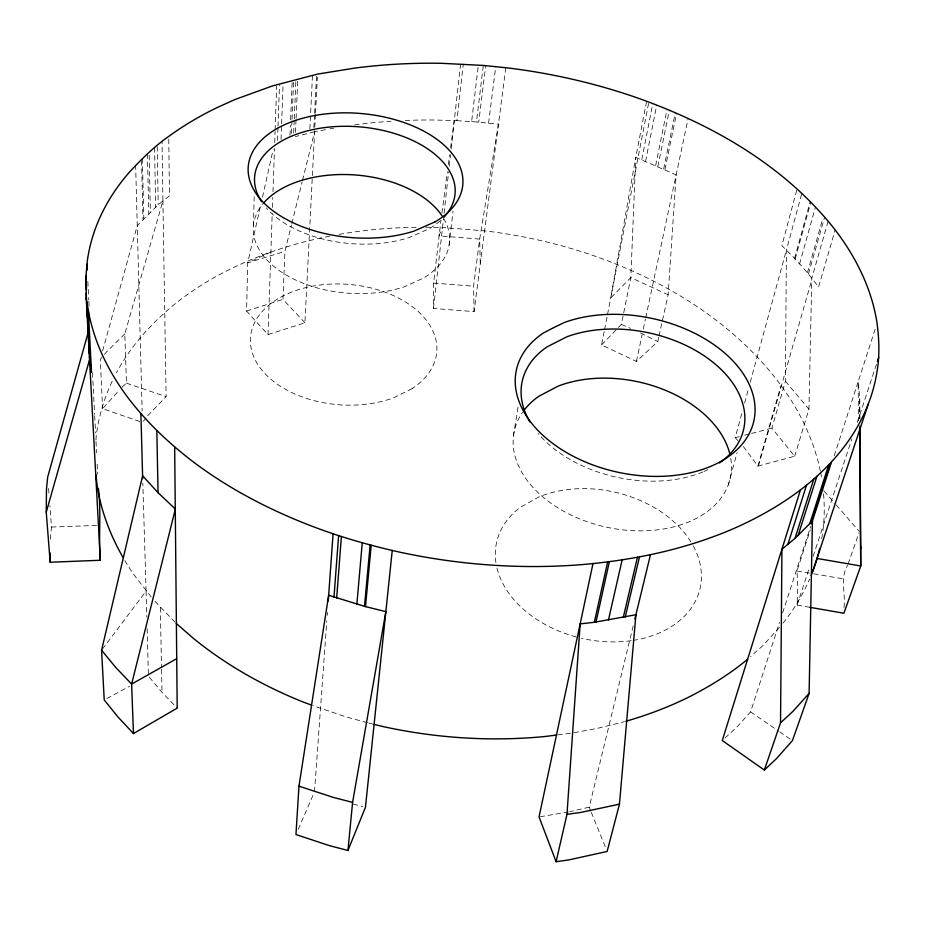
<?xml version="1.0" encoding="UTF-8"?>
<svg xmlns="http://www.w3.org/2000/svg" width="925" height="925" viewBox="0 0 925 925"><rect width="100%" height="100%" fill="white"/><g stroke="black" fill="none" stroke-linecap="round" stroke-linejoin="round"><path stroke-width="0.69" stroke-dasharray="4.62 3.47" d="M809.826 607.309L797.061 605.089L797.789 586.496L797.003 570.991L810.323 529.817M505.813 67.733L474.074 311.609L433.478 308.441L433.64 283.085L440.959 220.196M743.376 446.521L757.922 466.096L794.668 456.245L771.913 428.148L785.418 381.216L786.4 250.189L801.802 193.348M875.143 329.254L858.134 381.828L859.695 396.964L859.545 418.516M844.005 607.471C845.855 593.202 839.576 578.472 847.647 565.314M794.668 456.245L808.936 409.243L811.803 278.252L828.141 221.179M315.471 114.434L304.915 322.779L268.019 334.584L246.57 311.066L247.715 262.827L260.896 204.159M253.427 225.515L254.236 194.562M268.019 334.584L272.216 213.236M274.713 142.704L275.095 131.385M275.141 129.974L276.656 86.106M272.424 207.477L272.782 197.395M272.979 191.648L274.505 148.463M277.512 140.461L277.963 127.731M278.009 126.32L279.466 85.308M281.027 139.398L281.547 125.257M281.605 123.846L283.015 85.69M304.915 322.779L282.969 299.365L284.923 251.38L291.468 224.937M289.988 135.281L290.392 125.407M290.623 119.764L292.173 81.666M291.444 133.454L291.976 120.759M292.034 119.348L293.664 79.851M293.653 132.957L294.196 120.273M294.254 118.862L295.861 80.787M295.491 132.368L296.035 119.683M296.092 118.273L297.804 78.798M309.852 128.76L312.488 75.422M313.864 127.673L314.535 114.712M314.604 113.266L316.593 74.382M315.552 112.989L317.402 76.983M658.993 336.053L668.128 294.763L676.152 174.894L635.753 157.377L646.644 101.114M314.512 791.754L326.803 621.057M327.219 615.322L327.415 612.454M95.934 440.034L96.246 435.825A366.404 253.358 7.7 0 1 113.289 379.007M50.343 539.159L51.511 527.053L49.869 505.617M433.478 308.441L443.468 218.936M444.092 213.236L448.625 171.865M449.249 166.165L450.498 154.752M451.123 149.052L460.581 63.883M405.266 120.47A387.448 250.478 7.7 0 1 435.317 120.019L456.892 120.666L463.286 64.045M449.087 245.345L453.053 211.05M456.892 120.666L471.611 121.649L478.364 65.085M471.611 121.649L476.456 121.961L483.324 65.432M476.456 121.961L478.745 122.158L485.671 65.629M488.573 123.164L495.742 66.681M474.074 311.609L473.577 286.16L479.682 239.078L498.413 124.181L478.745 122.158M441.907 213.074L447.411 171.784M448.359 164.662L449.689 154.695M450.637 147.572L454.244 120.516M821.678 538.732C824.638 522.683 824.857 506.229 823.204 490.019M513.479 435.837L518.243 405.948M658.681 337.428L657.768 341.568L636.423 361.444L601.585 344.933L604.279 331.092M604.545 329.705L607.239 315.864M607.505 314.488L648.818 102.155M641.777 159.655L652.819 103.392M645.592 161.343L656.738 105.08M618.397 327.485L621.357 324.409L630.815 277.604L635.753 157.377L610.743 297.873L630.815 277.604L668.128 294.763M655.652 165.563L667.075 109.277M657.837 166.558L669.33 110.272M663.676 168.974L675.319 112.677M664.925 169.564L676.603 113.278M636.423 361.444L642.123 334.677M643.314 329.046L645.419 319.194M645.719 317.784L688.142 118.573M262.469 197.175L273.141 149.688M590.786 811.063L589.202 807.155L633.532 624.548M291.814 223.549L302.163 181.809M302.51 180.41L314.581 131.708L327.068 129.396M796.714 190.307L781.845 245.715C795.188 258.468 807.675 272.158 818.556 287.085L835.171 229.932M737.942 440.635L735.225 437.687L742.359 411.324M744.613 402.999L748.371 389.124M750.244 382.187L786.4 250.189M728.241 484.966L737.075 452.672M794.563 258.341L810.254 201.43M795.153 259L810.867 202.089M102.606 350.91L137.258 225.654L135.64 165.679M799.57 263.972L815.457 207.027M758.442 465.957L811.768 279.859M807.409 272.794L822.811 218.485M808.462 273.985L824.672 216.947M122.088 387.159L126.459 383.147L124.782 333.925L162.916 200.852L162.014 141.352M757.922 466.096L780.989 385.517M725.084 737.988L737.317 726.622L750.591 711.88L779.509 622.386M834.257 455.782L858.134 381.828L858.469 420.713M782.631 612.789L810.647 526.498M797.061 605.089L809.56 567.175M813.121 556.341L851.832 438.97M857.267 422.517L876.495 364.184M848.109 563.972L858.967 532.95M298.208 829.355L313.957 793.049M820.359 471.126A366.404 253.358 7.7 0 0 787.36 394.408C744.07 330.757 676.915 286.958 605.713 260.052A366.404 253.358 7.7 0 0 485.995 231.007L442.532 227.492L438.866 235.863L479.682 239.078L480.283 264.307M102.432 649.119L146.092 591.121L142.82 482.989M143.329 421.314L145.953 417.973M779.463 627.404L763.171 645.326L750.522 656.669M782.943 623.138L786.423 618.871A366.404 253.358 7.7 0 0 809.583 579.108M139.791 421.511L102.594 408.711L119.36 390.038M168.778 139.224L169.46 195.788L158.198 204.737L137.258 225.654L142.138 410.989M147.711 415.741L166.107 396.617L162.916 200.852M601.585 344.933L617.403 328.514M124.782 333.925L106.572 351.87L100.293 359.27L102.594 408.711M106.757 698.572L129.477 686.315M270.852 252.097L247.715 262.827L284.923 251.38M246.57 311.066L282.969 299.365M314.581 131.708L295.306 136.599M735.225 437.687L739.295 436.635M744.729 435.212L750.163 433.802M751.528 433.443L771.913 428.148M589.202 807.155L569.835 811.676M568.505 811.942L540.477 816.683M329.67 236.187C289.883 243.865 251.068 257.196 215.548 276.795A366.404 253.358 7.7 0 0 170.801 307.366L157.724 319.079L145.664 331.508L134.726 344.62A366.404 253.358 7.7 0 0 116.446 372.821M339.128 234.407L343.187 233.655A366.404 253.358 7.7 0 1 417.372 227.249M574.009 732.692L597.076 728.449L621.866 722.379A366.404 253.358 7.7 0 0 624.56 721.627M329.843 128.876L333.694 128.24M557.81 734.889L571.407 733.178M51.511 527.053L97.368 525.388M425.627 227.238L442.532 227.492M433.64 283.085L473.577 286.16M797.003 570.991L812.312 573.592M813.699 573.835L842.929 578.807M367.422 722.679L346.91 717.187L312.916 705.636M368.751 723.026L372.763 724.032M353.2 804.091L362.727 806.542M126.459 383.147L166.107 396.617M621.357 324.409L630.549 328.363M640.516 332.965L657.768 341.568M750.591 711.88L778.48 731.051M779.636 731.848L792.413 740.647M154.995 601.389L176.259 623.45M149.33 677.181L162.014 692.374L177.195 708.111M785.418 381.216L808.936 409.243M824.129 491.083L835.275 503.882M836.212 504.946L859.429 531.597M124.817 560.538A366.404 253.358 7.7 0 0 133.582 574.263L151.434 597.284M591.306 812.37L606.083 848.849M48.562 488.469L49.002 494.181M87.852 281.408L88.788 299.954M88.858 301.377L89.147 307.088M92.5 372.821L94.616 414.296M94.685 415.718L95.564 432.877M96.003 441.456L96.582 452.822M97.148 464.188L97.657 474.132M146.092 591.121L146.809 617.044M147.121 628.572L148.382 674.649M142.392 158.545L143.814 218.392M141.537 160.777L142.947 219.213M149.191 155.284L150.37 212.16M147.457 153.955L148.74 213.71M160.337 607.552L161.528 667.931M161.563 669.376L162.014 692.374M157.204 146.578L158.198 204.737M154.567 147.514L155.666 207.142M859.753 398.652L859.915 418.852M820.637 472.478A366.404 253.358 7.7 0 1 821.886 479.312M693.241 545.866A104.317 74.925 12.8 0 1 632.665 640.47M631.255 640.678A104.317 74.925 12.8 0 1 581.524 638.285M576.217 636.955A104.317 74.925 12.8 0 1 496.968 567.985M495.916 562.608A104.317 74.925 12.8 0 1 520.012 507.571L538.512 497.095A104.317 74.925 12.8 0 1 692.605 544.721M354.576 124.898A387.448 250.478 7.7 0 1 391.055 121.233M730.738 458.337A110.537 74.382 12.2 0 1 605.852 527.03A110.537 74.382 12.2 0 1 522.544 412.33M443.653 218.416A98.385 59.2 4.6 0 1 423.858 277.847L404.526 286.704A98.385 59.2 4.6 0 1 286.9 275.453A98.385 59.2 4.6 0 1 262.388 204.494M707.775 469.715A113.301 73.954 12 0 1 704.098 471.392M702.85 471.923A113.301 73.954 12 0 1 538.119 433.501M440.127 220.878A100.582 58.553 4.8 0 1 429.038 228.822L409.301 237.505A100.582 58.553 4.8 0 1 266.227 207.847M412.134 388.604L393.726 397.762A93.425 60.379 4.3 0 1 251.149 348.343A93.425 60.379 4.3 0 1 371.977 288.184A93.425 60.379 4.3 0 1 412.134 388.604"/><path stroke-width="1.39" d="M50.285 553.046L50.17 562.238L100.328 560.261L86.245 298.509L85.932 276.032L87.412 260.179A398.733 248.177 7.7 0 1 129.616 171.911C141.641 159.019 154.232 146.508 168.743 136.403A398.733 248.177 7.7 0 1 217.051 107.612L234.834 99.576L272.505 85.898L317.553 74.104L354.263 68.172A398.733 248.177 7.7 0 1 441.19 63.293L483.324 65.432L507.501 67.895A398.733 248.177 7.7 0 1 636.4 97.576C712.042 124.193 785.198 165.922 835.171 229.932A398.733 248.177 7.7 0 1 876.958 322.617C879.143 338.793 879.814 355.339 877.039 371.526A398.733 248.177 7.7 0 1 841.426 450.29C814.382 484.238 777.197 508.704 738.081 526.626A398.733 248.177 7.7 0 1 664.508 551.508C636.874 558.145 608.719 562.377 580.414 564.724A398.733 248.177 7.7 0 1 399.6 552.121C370.393 545.611 341.545 537.425 313.552 526.799A398.733 248.177 7.7 0 1 193.533 462.107C168.905 443.353 146.289 421.881 127.569 397.149A398.733 248.177 7.7 0 1 88.349 310.534L86.245 298.509M88.349 310.534L91.506 372.255L89.448 356.715M800.426 489.938L722.275 740.532L764.351 770.051L780.538 722.83L781.926 549.277L794.991 538.408L812.428 521.018L831.529 461.91M859.972 426.067L860.747 565.996L843.889 613.24L809.826 607.309M764.351 770.051L776.353 758.731L792.413 740.647L809.109 693.403L812.428 521.018L811.537 523.758M50.17 562.238L46.25 512.173L46.47 489.117L47.695 477.034L88.534 331.185M347.962 850.468L352.587 802.38L385.852 611.622L365.491 606.615L328.653 595.261L298.972 786.169L295.954 834.547L329.439 845.647L347.962 850.468L365.456 807.247L392.246 550.387M650.495 554.618L635.926 614.732L619.461 804.16L607.147 851.451L569.06 859.868L556.098 861.707L566.979 814.335L580.16 623.878L593.006 563.51M328.248 600.996L333.092 533.771M333.983 597.168L338.608 535.691M336.677 597.989L341.394 536.535M356.865 604.141L362.265 542.767M364.473 606.326L370.139 544.987M365.491 606.615L371.191 545.288M634.897 618.941L635.926 614.732L594.336 622.294L580.16 623.878L539.044 816.879L556.098 861.707M594.336 622.294L607.632 561.984M596.012 622.016L609.355 561.718M608.465 619.935L622.19 559.694M174.675 447.018L177.195 708.111L133.466 733.548L118.007 717.025L104.224 699.936L101.577 650.252L142.6 475.785L140.889 413.695M623.253 617.472L637.441 557.289M625.219 617.137L639.476 556.977M46.25 512.173L89.436 360.16M787.95 544.235L806.577 484.931M794.991 538.408L813.769 479.162M798.102 535.506L816.937 476.283M809.664 523.989L828.707 464.859M811.202 522.463L830.28 463.344M877.386 361.467L878.727 357.408M812.624 571.627L868.332 403.855M809.109 693.403L792.771 711.498L780.538 722.83M747.631 659.213C729.918 674.036 710.134 686.177 689.611 696.698A366.404 253.358 7.7 0 1 625.901 721.246M176.652 658.704L131.627 684.084L133.466 733.548M619.461 804.16L580.31 812.52L566.979 814.335M556.457 735.063L545.01 736.497A366.404 253.358 7.7 0 1 380.753 726.056L374.105 724.368M816.925 558.423L860.747 565.996L859.626 428.541M352.587 802.38L333.497 797.454L298.972 786.169M311.644 705.162L302.764 701.867A366.404 253.358 7.7 0 1 193.799 638.701L176.259 623.45M142.693 478.664L142.6 475.785L158.059 492.69L175.357 509.074L131.627 684.084L115.741 667.457L101.577 650.252M95.934 474.907L97.368 487.117A366.404 253.358 7.7 0 0 122.805 557.093M100.328 560.261C98.339 536.327 101.415 512.311 98.374 488.342M86.985 264.296L87.274 269.996M85.932 276.032L86.522 287.467M87.262 302.371L87.412 305.227M88.21 320.339L88.361 323.808M86.025 281.223L86.464 289.803M87.123 302.683L87.424 308.395M88.002 319.842L88.303 325.565M88.962 338.434L89.182 342.724M86.233 293.445L86.487 299.399M86.638 302.267L87.447 318.027M87.644 320.674L88.338 335.22M88.603 339.29L89.297 353.847M860.897 546.987L860.944 548.71M156.834 430.599L158.059 492.69M89.124 339.255L89.263 346.829M819.723 548.386A366.404 253.358 7.7 0 1 811.144 575.373M524.174 410.11A110.537 74.382 12.2 0 1 538.755 396.328L558.18 386.107A110.537 74.382 12.2 0 1 729.906 454.256M263.267 203.431A98.385 59.2 4.6 0 1 354.564 174.917A98.385 59.2 4.6 0 1 442.185 216.068M719.465 462.928A113.301 73.954 12 0 0 714.285 363.34A113.301 73.954 12 0 0 566.921 336.769L547.103 346.84A113.301 73.954 12 0 0 529.84 421.846M261.602 201.731A100.582 58.553 4.8 0 1 360.183 126.91A100.582 58.553 4.8 0 1 443.757 217.352M553.705 327.612L543.241 333.104A121.441 78.775 11.9 0 0 604.904 468.929A121.441 78.775 11.9 0 0 752.973 394.628A121.441 78.775 11.9 0 0 564.458 322.455L553.705 327.612M435.085 221.85L413.961 231.1A107.658 62.229 4.8 0 1 249.149 178.167A107.658 62.229 4.8 0 1 387.228 117.672A107.658 62.229 4.8 0 1 435.085 221.85"/></g></svg>
